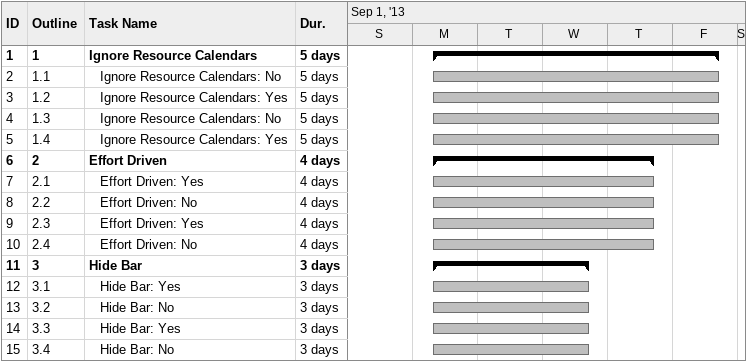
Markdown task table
| ID | WBS | Task | Duration | Start | Finish |
|---|---|---|---|---|---|
| 1 | 1 | **Ignore Resource Calendars** | 5d | 2013-09-02 | 2013-09-06 |
| 2 | 1.1 | Ignore Resource Calendars: No | 5d | 2013-09-02 | 2013-09-06 |
| 3 | 1.2 | Ignore Resource Calendars: Yes | 5d | 2013-09-02 | 2013-09-06 |
| 4 | 1.3 | Ignore Resource Calendars: No | 5d | 2013-09-02 | 2013-09-06 |
| 5 | 1.4 | Ignore Resource Calendars: Yes | 5d | 2013-09-02 | 2013-09-06 |
| 6 | 2 | **Effort Driven** | 4d | 2013-09-02 | 2013-09-05 |
| 7 | 2.1 | Effort Driven: Yes | 4d | 2013-09-02 | 2013-09-05 |
| 8 | 2.2 | Effort Driven: No | 4d | 2013-09-02 | 2013-09-05 |
| 9 | 2.3 | Effort Driven: Yes | 4d | 2013-09-02 | 2013-09-05 |
| 10 | 2.4 | Effort Driven: No | 4d | 2013-09-02 | 2013-09-05 |
| 11 | 3 | **Hide Bar** | 3d | 2013-09-02 | 2013-09-04 |
| 12 | 3.1 | Hide Bar: Yes | 3d | 2013-09-02 | 2013-09-04 |
| 13 | 3.2 | Hide Bar: No | 3d | 2013-09-02 | 2013-09-04 |
| 14 | 3.3 | Hide Bar: Yes | 3d | 2013-09-02 | 2013-09-04 |
| 15 | 3.4 | Hide Bar: No | 3d | 2013-09-02 | 2013-09-04 |
